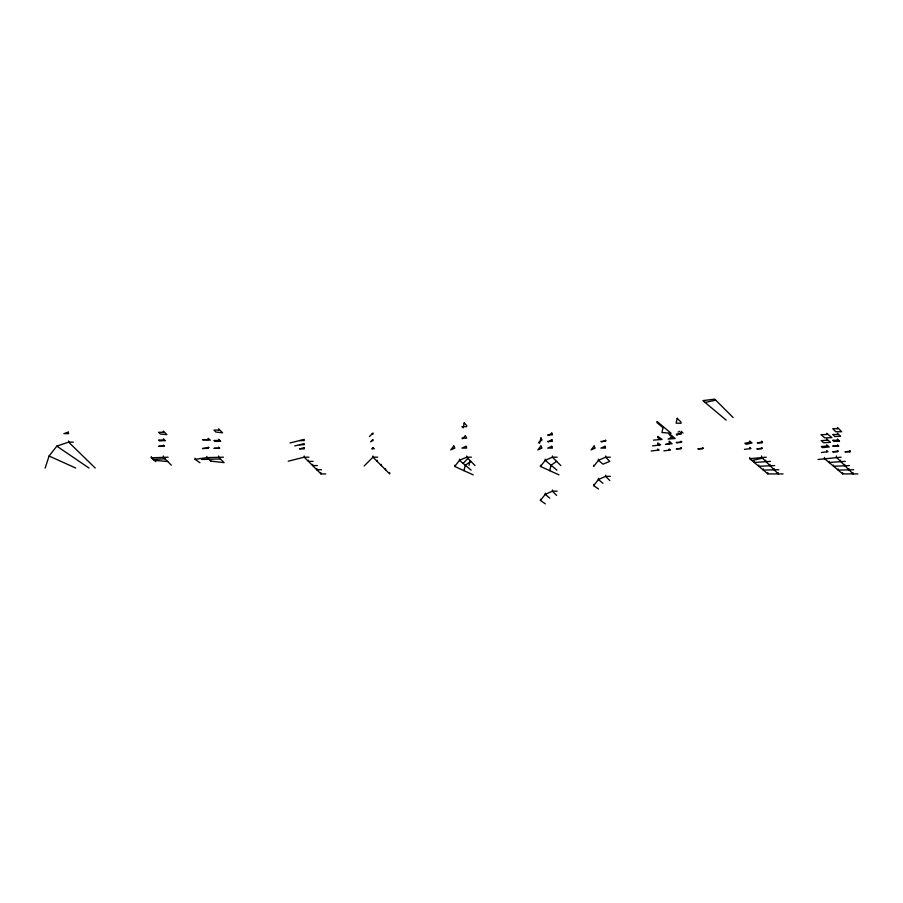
<?xml version="1.0" encoding="UTF-8"?>
<svg xmlns="http://www.w3.org/2000/svg" width="903" height="903" viewBox="0 0 903 903"><rect width="100%" height="100%" fill="white"/><g stroke="black" fill="none" stroke-linecap="round" stroke-linejoin="round"><path stroke-width="1.35" d="M469.018 465.463L470.011 460.53M463.961 470.666L465.305 465.248L470.847 461.377M549.724 470.666L551.067 465.248L556.62 461.377M45.15 468.047L49.078 456.026L56.821 446.138L68.617 442.12L73.346 442.12M473.217 474.865L454.694 466.456L459.469 460.349L466.67 457.189L471.4 457.189M558.98 474.865L540.468 466.456L545.231 460.349L552.433 457.189L557.162 457.189M545.31 503.84L540.468 500.454L545.231 494.347L552.433 491.176L557.162 491.176M598.508 489.02L593.655 485.622L598.429 479.516L605.631 476.355L610.36 476.355M463.137 463.431L467.867 458.385M369.417 436.567L372.962 433.011L372.962 434.196L371.776 434.196M370.602 441.883L372.962 439.513L372.962 440.698L371.776 440.698M372.962 447.685L371.776 448.87L372.962 448.87L372.962 447.685L374.384 448.87M364.157 465.993L372.962 457.189L377.702 457.189M678.119 432.085L679.79 431.239M676.923 434.885L680.851 432.898L680.986 434.208L676.245 434.208L676.923 434.885L680.986 433.022M290.032 442.967L304.243 439.411L304.243 440.596L299.503 440.596M294.762 445.947L304.243 443.576L304.243 444.761L299.503 444.761M288.204 461.196L304.243 457.189L308.973 457.189M705.04 402.445L715.752 400.176M751.883 460.485L762.583 458.205M195.082 458.171L195.082 459.356L206.81 457.618L223.391 457.189M651.198 451.003L659.122 450.021L657.689 449.017L657.689 450.202M663.874 450.857L670.376 450.044L669.146 449.017L669.146 450.202M744.456 449.367L750.957 448.554L749.727 447.527L749.727 448.712M749.727 457.482L749.727 458.668L766.308 457.189M821.448 452.493L827.938 451.681L826.719 450.653L826.719 451.827M818.028 459.48L841.099 457.189M652.542 445.879L660.567 444.908L657.689 442.899L657.689 444.084L659.122 445.089M770.496 461.377L754.265 462.471L754.265 461.286M845.287 461.377L829.056 462.471L829.056 461.286M653.49 440.111L662.08 439.422L657.689 436.341L657.689 437.526L660.533 439.547M774.684 465.564L758.791 466.287L758.791 465.101M849.475 465.564L833.593 466.287L833.593 465.101M151.309 456.658L151.309 457.844L168.093 457.189M153.228 459.446L164.989 458.814M220.422 458.961L201.64 459.458M778.871 469.752L763.328 470.091L763.328 468.905M853.662 469.752L838.131 470.091L838.131 468.905M849.689 451.173L850.22 451.827L844.948 451.827L850.22 451.173L849.689 450.653L849.689 451.827M610.36 457.189L605.631 457.189L598.429 460.349L593.655 466.456L593.655 465.271M313.16 461.377L308.431 461.377L308.431 460.191M317.348 465.564L312.619 465.564L312.619 464.379M321.536 469.752L316.806 469.752L316.806 468.567M304.243 456.004L304.243 457.189L320.994 473.94L325.723 473.94M783.048 473.94L767.866 473.894L749.727 458.668M857.85 473.94L842.668 473.894L824.518 458.668L824.518 457.482M154.255 460.316L167.687 461.512M211.009 461.14L224.113 462.652L218.65 457.189L218.65 456.004M49.078 456.026L75.762 468.047M56.821 446.138L89.002 468.047M195.082 459.356L199.935 462.742M726.17 420.143L702.895 400.616L714.725 399.16L733.101 417.525M602.967 483.319L598.429 479.516L598.429 478.33M556.903 470.147L545.231 460.349L545.231 459.164M549.769 498.151L545.231 494.347L545.231 493.162M471.14 470.147L459.469 460.349L459.469 459.164M211.347 461.422L206.81 457.618L206.81 456.433M151.309 457.844L155.847 461.647M95.233 468.047L68.617 442.12L68.617 440.935M681.325 431.374L683.007 433.045M609.818 480.543L605.631 476.355L605.631 475.17M560.808 465.564L552.433 457.189L552.433 456.004M556.62 495.363L552.433 491.176L552.433 489.99M475.034 465.564L466.67 457.189L466.67 456.004M171.277 465.113L163.364 457.189L163.364 456.004M853.109 472.754L853.109 473.94L836.359 457.189L836.359 456.004M848.922 468.567L848.922 469.752M844.734 464.379L844.734 465.564M842.668 472.709L842.668 473.894M840.546 460.191L840.546 461.377M778.318 472.754L778.318 473.94L761.568 457.189L761.568 456.004M774.131 468.567L774.131 469.752M769.943 464.379L769.943 465.564M767.866 472.709L767.866 473.894M765.755 460.191L765.755 461.377M605.631 456.004L605.631 457.189L609.818 461.377L602.967 464.165L598.429 460.349L598.429 459.164M593.655 484.437L593.655 485.622M540.468 465.271L540.468 466.456M540.468 499.269L540.468 500.454M454.694 465.271L454.694 466.456M389.712 472.754L389.712 473.94L372.962 457.189L372.962 456.004M385.525 468.567L385.525 469.752M381.337 464.379L381.337 465.564M377.149 460.191L377.149 461.377M320.994 472.754L320.994 473.94M464.165 422.976L463.171 427.909L461.93 426.656L466.67 426.656L466.67 425.471L464.165 422.976M663.016 427.672L661.944 432.514L671.087 433.259L656.989 421.43L656.989 422.615L663.016 427.672M677.194 418.303L676.121 423.146L680.986 423.281L680.986 422.096L677.194 418.303M540.908 437.932L539.565 443.35L538.493 442.447L541.981 440.009L540.908 437.932M453.791 446.014L450.744 449.908L454.864 448.102L453.791 446.014M540.908 446.014L537.872 449.908L541.981 448.102L540.908 446.014M594.106 446.014L591.07 449.908L595.179 448.102L594.106 446.014M465.417 435.72L462.55 438.779L461.93 438.158L466.67 438.158L465.417 435.72M551.801 433.101L548.313 435.528L547.692 434.907L552.433 434.907L551.801 433.101M551.801 439.569L548.313 441.996L547.692 441.375L552.433 441.375L551.801 439.569M672.069 437.086L668.13 439.072L675.173 438.508L669.146 433.44L669.146 434.625L672.069 437.086M466.038 446.296L461.93 448.102L466.67 448.102L466.038 446.296M551.801 446.296L547.692 448.102L552.433 448.102L551.801 446.296M604.999 446.296L600.89 448.102L605.631 448.102L604.999 446.296M605.721 440.292L601.511 441.996L600.89 441.375L605.631 441.375L605.721 440.292M68.289 432.131L63.876 433.632L68.617 433.632L68.289 432.131M304.243 447.685L299.503 448.87L304.243 448.87L304.243 447.685M670.376 443.418L665.488 444.457L672.069 443.666L669.146 441.206L669.146 442.391L670.376 443.418M681.663 441.883L676.776 442.921L676.245 442.391L680.986 442.391L680.986 441.206L681.663 441.883M749.727 442.233L744.84 443.26L746.07 444.299L752.075 443.023L749.727 441.048L749.727 442.233M762.245 441.883L757.357 442.921L762.098 442.921L761.568 441.206L762.245 441.883M208.762 447.617L202.498 448.543L208.209 448.339L208.209 447.154L208.762 447.617M681.517 448.215L676.245 448.87L680.986 448.87L680.986 447.685L681.517 448.215M703.121 448.215L697.85 448.87L702.59 448.87L702.59 447.685L703.121 448.215M762.098 448.215L756.827 448.87L761.568 448.87L761.568 447.685L762.098 448.215M837.984 451.173L832.724 451.827L837.465 451.827L837.465 450.653L837.984 451.173M826.719 446.048L821.312 446.567L822.543 447.595L829.214 446.974L826.719 444.863L826.719 446.048M838.65 446.059L832.724 446.048L837.465 446.048L837.465 444.863L838.65 446.059M826.719 440.269L821.154 440.63L823.66 442.73L830.523 442.289L826.719 439.084L826.719 440.269M839.474 441.104L833.92 441.465L832.724 440.269L837.465 440.269L837.465 439.084L839.474 441.104M165.125 440.608L159.504 440.912L158.623 440.032L163.364 440.032L163.364 438.847L165.125 440.608M164.244 445.98L158.623 446.285L163.364 446.285L163.364 445.1L164.244 445.98M208.209 439.535L202.498 439.738L210.32 440.122L208.209 438.35L208.209 439.535M220.603 441.24L214.891 441.443L213.909 440.461L218.65 440.461L218.65 439.276L220.603 441.24M219.632 448.136L213.909 448.339L218.65 448.339L218.65 447.154L219.632 448.136M826.719 434.49L820.974 434.67L824.789 437.865L831.889 437.65L826.719 433.305L826.719 434.49M840.479 436.33L834.744 436.51L832.724 434.49L837.465 434.49L837.465 433.305L840.479 436.33M837.465 428.711L832.724 428.711L835.749 431.736L841.698 431.758L837.465 427.525L837.465 428.711M218.65 430.088L213.909 430.088L215.873 432.04L222.567 432.819L218.65 428.902L218.65 430.088M163.364 432.277L158.623 432.277L160.384 434.038L166.886 434.614L163.364 431.092L163.364 432.277"/></g></svg>
